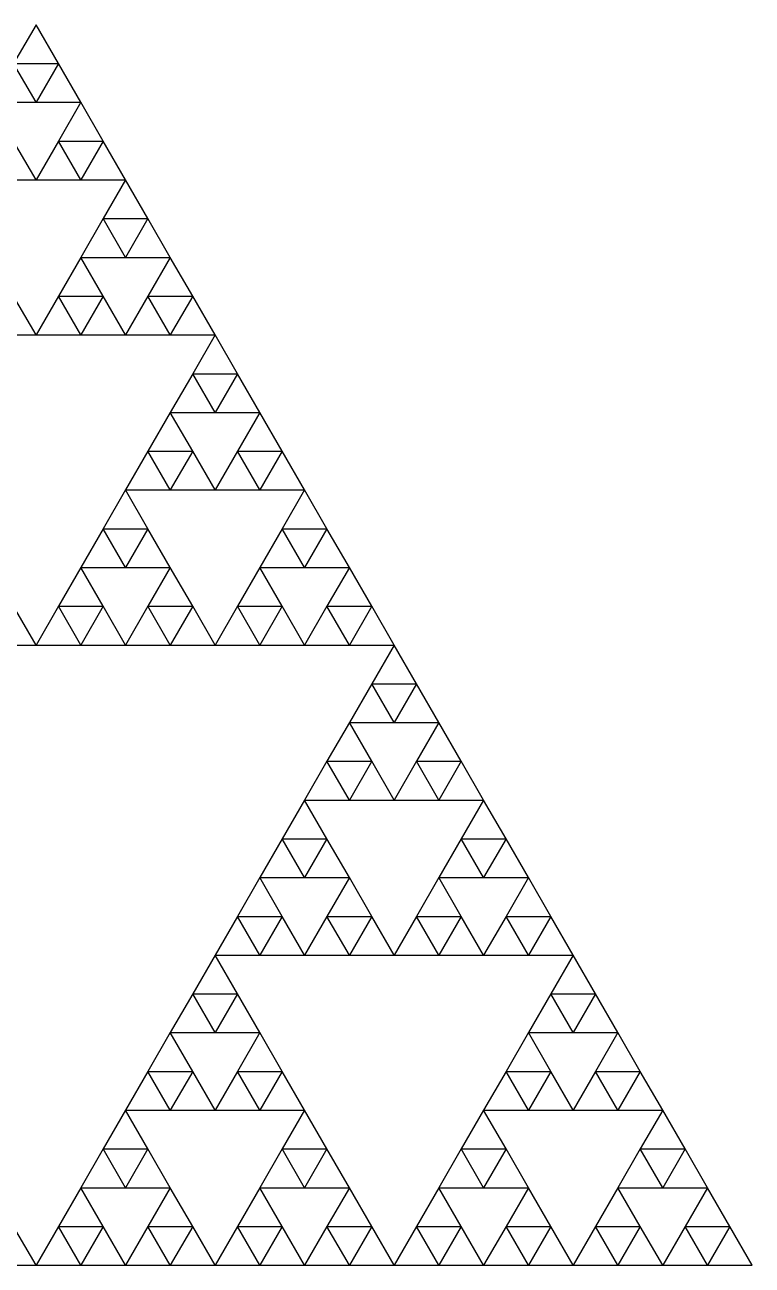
# Model space of a CAD drawing. Header units: metres. Extents: x -50 to 50, y -29 to 58.
# Drawn here: x -37.55 to -34.38, y -12.63 to -7.22 of the extents above; entities that cross this region are included whole.
import ezdxf

# ---------------------------------------------------------------- set-up
doc = ezdxf.new("R2010")
doc.units = ezdxf.units.M

msp = doc.modelspace()

# ---------------------------------------------------------------- linework, layer by layer
for p, q in [((-37.5, -7.21689), (-37.5977, -7.38604)), ((-37.4023, -7.38604), (-37.5, -7.21689)), ((-37.5, -7.55518), (-37.5977, -7.38604)), ((-37.5977, -7.38604), (-37.4023, -7.38604)), ((-37.4023, -7.38604), (-37.5, -7.55518)), ((-37.3047, -7.55518), (-37.4023, -7.38604)), ((-37.6953, -7.55518), (-37.5, -7.55518)), ((-37.5, -7.55518), (-37.3047, -7.55518)), ((-37.3047, -7.55518), (-37.4023, -7.72432)), ((-37.207, -7.72432), (-37.3047, -7.55518)), ((-37.5, -7.89347), (-37.5977, -7.72432)), ((-37.4023, -7.72432), (-37.5, -7.89347)), ((-37.3047, -7.89347), (-37.4023, -7.72432)), ((-37.4023, -7.72432), (-37.207, -7.72432)), ((-37.207, -7.72432), (-37.3047, -7.89347)), ((-37.1094, -7.89347), (-37.207, -7.72432)), ((-37.6953, -7.89347), (-37.5, -7.89347)), ((-37.5, -7.89347), (-37.3047, -7.89347)), ((-37.3047, -7.89347), (-37.1094, -7.89347)), ((-37.1094, -7.89347), (-37.207, -8.06261)), ((-37.0117, -8.06261), (-37.1094, -7.89347)), ((-37.207, -8.06261), (-37.3047, -8.23176)), ((-37.1094, -8.23176), (-37.207, -8.06261)), ((-37.207, -8.06261), (-37.0117, -8.06261)), ((-37.0117, -8.06261), (-37.1094, -8.23176)), ((-36.9141, -8.23176), (-37.0117, -8.06261)), ((-37.3047, -8.23176), (-37.4023, -8.4009)), ((-37.207, -8.4009), (-37.3047, -8.23176)), ((-37.3047, -8.23176), (-37.1094, -8.23176)), ((-37.1094, -8.23176), (-36.9141, -8.23176)), ((-36.9141, -8.23176), (-37.0117, -8.4009)), ((-36.8164, -8.4009), (-36.9141, -8.23176)), ((-37.5, -8.57004), (-37.5977, -8.4009)), ((-37.4023, -8.4009), (-37.5, -8.57004)), ((-37.3047, -8.57004), (-37.4023, -8.4009)), ((-37.4023, -8.4009), (-37.207, -8.4009)), ((-37.207, -8.4009), (-37.3047, -8.57004)), ((-37.1094, -8.57004), (-37.207, -8.4009)), ((-37.0117, -8.4009), (-37.1094, -8.57004)), ((-36.9141, -8.57004), (-37.0117, -8.4009)), ((-37.0117, -8.4009), (-36.8164, -8.4009)), ((-36.8164, -8.4009), (-36.9141, -8.57004)), ((-36.7188, -8.57004), (-36.8164, -8.4009)), ((-37.6953, -8.57004), (-37.5, -8.57004)), ((-37.5, -8.57004), (-37.3047, -8.57004)), ((-37.3047, -8.57004), (-37.1094, -8.57004)), ((-37.1094, -8.57004), (-36.9141, -8.57004)), ((-36.9141, -8.57004), (-36.7188, -8.57004)), ((-36.7188, -8.57006), (-36.8164, -8.7392)), ((-36.6211, -8.7392), (-36.7188, -8.57006)), ((-36.8164, -8.7392), (-36.9141, -8.90835)), ((-36.7188, -8.90835), (-36.8164, -8.7392)), ((-36.8164, -8.7392), (-36.6211, -8.7392)), ((-36.6211, -8.7392), (-36.7188, -8.90835)), ((-36.5234, -8.90835), (-36.6211, -8.7392)), ((-36.9141, -8.90835), (-37.0117, -9.07749)), ((-36.8164, -9.07749), (-36.9141, -8.90835)), ((-36.9141, -8.90835), (-36.7188, -8.90835)), ((-36.7188, -8.90835), (-36.5234, -8.90835)), ((-36.5234, -8.90835), (-36.6211, -9.07749)), ((-36.4258, -9.07749), (-36.5234, -8.90835)), ((-37.0117, -9.07749), (-37.1094, -9.24663)), ((-36.9141, -9.24663), (-37.0117, -9.07749)), ((-37.0117, -9.07749), (-36.8164, -9.07749)), ((-36.8164, -9.07749), (-36.9141, -9.24663)), ((-36.7188, -9.24663), (-36.8164, -9.07749)), ((-36.6211, -9.07749), (-36.7188, -9.24663)), ((-36.5234, -9.24663), (-36.6211, -9.07749)), ((-36.6211, -9.07749), (-36.4258, -9.07749)), ((-36.4258, -9.07749), (-36.5234, -9.24663)), ((-36.3281, -9.24663), (-36.4258, -9.07749)), ((-37.1094, -9.24663), (-37.207, -9.41578)), ((-37.0117, -9.41578), (-37.1094, -9.24663)), ((-37.1094, -9.24663), (-36.9141, -9.24663)), ((-36.9141, -9.24663), (-36.7188, -9.24663)), ((-36.7188, -9.24663), (-36.5234, -9.24663)), ((-36.5234, -9.24663), (-36.3281, -9.24663)), ((-36.3281, -9.24663), (-36.4258, -9.41578)), ((-36.2305, -9.41578), (-36.3281, -9.24663)), ((-37.207, -9.41578), (-37.3047, -9.58492)), ((-37.1094, -9.58492), (-37.207, -9.41578)), ((-37.207, -9.41578), (-37.0117, -9.41578)), ((-37.0117, -9.41578), (-37.1094, -9.58492)), ((-36.9141, -9.58492), (-37.0117, -9.41578)), ((-36.4258, -9.41578), (-36.5234, -9.58492)), ((-36.3281, -9.58492), (-36.4258, -9.41578)), ((-36.4258, -9.41578), (-36.2305, -9.41578)), ((-36.2305, -9.41578), (-36.3281, -9.58492)), ((-36.1328, -9.58492), (-36.2305, -9.41578)), ((-37.3047, -9.58492), (-37.4023, -9.75406)), ((-37.207, -9.75406), (-37.3047, -9.58492)), ((-37.3047, -9.58492), (-37.1094, -9.58492)), ((-37.1094, -9.58492), (-36.9141, -9.58492)), ((-36.9141, -9.58492), (-37.0117, -9.75406)), ((-36.8164, -9.75406), (-36.9141, -9.58492)), ((-36.5234, -9.58492), (-36.6211, -9.75406)), ((-36.4258, -9.75406), (-36.5234, -9.58492)), ((-36.5234, -9.58492), (-36.3281, -9.58492)), ((-36.3281, -9.58492), (-36.1328, -9.58492)), ((-36.1328, -9.58492), (-36.2305, -9.75406)), ((-36.0352, -9.75406), (-36.1328, -9.58492)), ((-37.5, -9.92321), (-37.5977, -9.75406)), ((-37.4023, -9.75406), (-37.5, -9.92321)), ((-37.3047, -9.92321), (-37.4023, -9.75406)), ((-37.4023, -9.75406), (-37.207, -9.75406)), ((-37.207, -9.75406), (-37.3047, -9.92321)), ((-37.1094, -9.92321), (-37.207, -9.75406)), ((-37.0117, -9.75406), (-37.1094, -9.92321)), ((-36.9141, -9.92321), (-37.0117, -9.75406)), ((-37.0117, -9.75406), (-36.8164, -9.75406)), ((-36.8164, -9.75406), (-36.9141, -9.92321)), ((-36.7188, -9.92321), (-36.8164, -9.75406)), ((-36.6211, -9.75406), (-36.7188, -9.92321)), ((-36.5234, -9.92321), (-36.6211, -9.75406)), ((-36.6211, -9.75406), (-36.4258, -9.75406)), ((-36.4258, -9.75406), (-36.5234, -9.92321)), ((-36.3281, -9.92321), (-36.4258, -9.75406)), ((-36.2305, -9.75406), (-36.3281, -9.92321)), ((-36.1328, -9.92321), (-36.2305, -9.75406)), ((-36.2305, -9.75406), (-36.0352, -9.75406)), ((-36.0352, -9.75406), (-36.1328, -9.92321)), ((-35.9375, -9.92321), (-36.0352, -9.75406)), ((-37.6953, -9.92321), (-37.5, -9.92321)), ((-37.5, -9.92321), (-37.3047, -9.92321)), ((-37.3047, -9.92321), (-37.1094, -9.92321)), ((-37.1094, -9.92321), (-36.9141, -9.92321)), ((-36.9141, -9.92321), (-36.7188, -9.92321)), ((-36.7188, -9.92321), (-36.5234, -9.92321)), ((-36.5234, -9.92321), (-36.3281, -9.92321)), ((-36.3281, -9.92321), (-36.1328, -9.92321)), ((-36.1328, -9.92321), (-35.9375, -9.92321)), ((-35.9375, -9.92322), (-36.0352, -10.0924)), ((-35.8398, -10.0924), (-35.9375, -9.92322)), ((-36.0352, -10.0924), (-36.1328, -10.2615)), ((-35.9375, -10.2615), (-36.0352, -10.0924)), ((-36.0352, -10.0924), (-35.8398, -10.0924)), ((-35.8398, -10.0924), (-35.9375, -10.2615)), ((-35.7422, -10.2615), (-35.8398, -10.0924)), ((-36.1328, -10.2615), (-36.2305, -10.4307)), ((-36.0352, -10.4307), (-36.1328, -10.2615)), ((-36.1328, -10.2615), (-35.9375, -10.2615)), ((-35.9375, -10.2615), (-35.7422, -10.2615)), ((-35.7422, -10.2615), (-35.8398, -10.4307)), ((-35.6445, -10.4307), (-35.7422, -10.2615)), ((-36.2305, -10.4307), (-36.3281, -10.5998)), ((-36.1328, -10.5998), (-36.2305, -10.4307)), ((-36.2305, -10.4307), (-36.0352, -10.4307)), ((-36.0352, -10.4307), (-36.1328, -10.5998)), ((-35.9375, -10.5998), (-36.0352, -10.4307)), ((-35.8398, -10.4307), (-35.9375, -10.5998)), ((-35.7422, -10.5998), (-35.8398, -10.4307)), ((-35.8398, -10.4307), (-35.6445, -10.4307)), ((-35.6445, -10.4307), (-35.7422, -10.5998)), ((-35.5469, -10.5998), (-35.6445, -10.4307)), ((-36.3281, -10.5998), (-36.4258, -10.7689)), ((-36.2305, -10.7689), (-36.3281, -10.5998)), ((-36.3281, -10.5998), (-36.1328, -10.5998)), ((-36.1328, -10.5998), (-35.9375, -10.5998)), ((-35.9375, -10.5998), (-35.7422, -10.5998)), ((-35.7422, -10.5998), (-35.5469, -10.5998)), ((-35.5469, -10.5998), (-35.6445, -10.7689)), ((-35.4492, -10.7689), (-35.5469, -10.5998)), ((-36.4258, -10.7689), (-36.5234, -10.9381)), ((-36.3281, -10.9381), (-36.4258, -10.7689)), ((-36.4258, -10.7689), (-36.2305, -10.7689)), ((-36.2305, -10.7689), (-36.3281, -10.9381)), ((-36.1328, -10.9381), (-36.2305, -10.7689)), ((-35.6445, -10.7689), (-35.7422, -10.9381)), ((-35.5469, -10.9381), (-35.6445, -10.7689)), ((-35.6445, -10.7689), (-35.4492, -10.7689)), ((-35.4492, -10.7689), (-35.5469, -10.9381)), ((-35.3516, -10.9381), (-35.4492, -10.7689)), ((-36.5234, -10.9381), (-36.6211, -11.1072)), ((-36.4258, -11.1072), (-36.5234, -10.9381)), ((-36.5234, -10.9381), (-36.3281, -10.9381)), ((-36.3281, -10.9381), (-36.1328, -10.9381)), ((-36.1328, -10.9381), (-36.2305, -11.1072)), ((-36.0352, -11.1072), (-36.1328, -10.9381)), ((-35.7422, -10.9381), (-35.8398, -11.1072)), ((-35.6445, -11.1072), (-35.7422, -10.9381)), ((-35.7422, -10.9381), (-35.5469, -10.9381)), ((-35.5469, -10.9381), (-35.3516, -10.9381)), ((-35.3516, -10.9381), (-35.4492, -11.1072)), ((-35.2539, -11.1072), (-35.3516, -10.9381)), ((-36.6211, -11.1072), (-36.7188, -11.2764)), ((-36.5234, -11.2764), (-36.6211, -11.1072)), ((-36.6211, -11.1072), (-36.4258, -11.1072)), ((-36.4258, -11.1072), (-36.5234, -11.2764)), ((-36.3281, -11.2764), (-36.4258, -11.1072)), ((-36.2305, -11.1072), (-36.3281, -11.2764)), ((-36.1328, -11.2764), (-36.2305, -11.1072)), ((-36.2305, -11.1072), (-36.0352, -11.1072)), ((-36.0352, -11.1072), (-36.1328, -11.2764)), ((-35.9375, -11.2764), (-36.0352, -11.1072)), ((-35.8398, -11.1072), (-35.9375, -11.2764)), ((-35.7422, -11.2764), (-35.8398, -11.1072)), ((-35.8398, -11.1072), (-35.6445, -11.1072)), ((-35.6445, -11.1072), (-35.7422, -11.2764)), ((-35.5469, -11.2764), (-35.6445, -11.1072)), ((-35.4492, -11.1072), (-35.5469, -11.2764)), ((-35.3516, -11.2764), (-35.4492, -11.1072)), ((-35.4492, -11.1072), (-35.2539, -11.1072)), ((-35.2539, -11.1072), (-35.3516, -11.2764)), ((-35.1562, -11.2764), (-35.2539, -11.1072)), ((-36.7188, -11.2764), (-36.8164, -11.4455)), ((-36.6211, -11.4455), (-36.7188, -11.2764)), ((-36.7188, -11.2764), (-36.5234, -11.2764)), ((-36.5234, -11.2764), (-36.3281, -11.2764)), ((-36.3281, -11.2764), (-36.1328, -11.2764)), ((-36.1328, -11.2764), (-35.9375, -11.2764)), ((-35.9375, -11.2764), (-35.7422, -11.2764)), ((-35.7422, -11.2764), (-35.5469, -11.2764)), ((-35.5469, -11.2764), (-35.3516, -11.2764)), ((-35.3516, -11.2764), (-35.1562, -11.2764)), ((-35.1562, -11.2764), (-35.2539, -11.4455)), ((-35.0586, -11.4455), (-35.1562, -11.2764)), ((-36.8164, -11.4455), (-36.9141, -11.6147)), ((-36.7188, -11.6147), (-36.8164, -11.4455)), ((-36.8164, -11.4455), (-36.6211, -11.4455)), ((-36.6211, -11.4455), (-36.7188, -11.6147)), ((-36.5234, -11.6147), (-36.6211, -11.4455)), ((-35.2539, -11.4455), (-35.3516, -11.6147)), ((-35.1562, -11.6147), (-35.2539, -11.4455)), ((-35.2539, -11.4455), (-35.0586, -11.4455)), ((-35.0586, -11.4455), (-35.1562, -11.6147)), ((-34.9609, -11.6147), (-35.0586, -11.4455)), ((-36.9141, -11.6147), (-37.0117, -11.7838)), ((-36.8164, -11.7838), (-36.9141, -11.6147)), ((-36.9141, -11.6147), (-36.7188, -11.6147)), ((-36.7188, -11.6147), (-36.5234, -11.6147)), ((-36.5234, -11.6147), (-36.6211, -11.7838)), ((-36.4258, -11.7838), (-36.5234, -11.6147)), ((-35.3516, -11.6147), (-35.4492, -11.7838)), ((-35.2539, -11.7838), (-35.3516, -11.6147)), ((-35.3516, -11.6147), (-35.1562, -11.6147)), ((-35.1562, -11.6147), (-34.9609, -11.6147)), ((-34.9609, -11.6147), (-35.0586, -11.7838)), ((-34.8633, -11.7838), (-34.9609, -11.6147)), ((-37.0117, -11.7838), (-37.1094, -11.953)), ((-36.9141, -11.953), (-37.0117, -11.7838)), ((-37.0117, -11.7838), (-36.8164, -11.7838)), ((-36.8164, -11.7838), (-36.9141, -11.953)), ((-36.7188, -11.953), (-36.8164, -11.7838)), ((-36.6211, -11.7838), (-36.7188, -11.953)), ((-36.5234, -11.953), (-36.6211, -11.7838)), ((-36.6211, -11.7838), (-36.4258, -11.7838)), ((-36.4258, -11.7838), (-36.5234, -11.953)), ((-36.3281, -11.953), (-36.4258, -11.7838)), ((-35.4492, -11.7838), (-35.5469, -11.953)), ((-35.3516, -11.953), (-35.4492, -11.7838)), ((-35.4492, -11.7838), (-35.2539, -11.7838)), ((-35.2539, -11.7838), (-35.3516, -11.953)), ((-35.1562, -11.953), (-35.2539, -11.7838)), ((-35.0586, -11.7838), (-35.1562, -11.953)), ((-34.9609, -11.953), (-35.0586, -11.7838)), ((-35.0586, -11.7838), (-34.8633, -11.7838)), ((-34.8633, -11.7838), (-34.9609, -11.953)), ((-34.7656, -11.953), (-34.8633, -11.7838)), ((-37.1094, -11.953), (-37.207, -12.1221)), ((-37.0117, -12.1221), (-37.1094, -11.953)), ((-37.1094, -11.953), (-36.9141, -11.953)), ((-36.9141, -11.953), (-36.7188, -11.953)), ((-36.7188, -11.953), (-36.5234, -11.953)), ((-36.5234, -11.953), (-36.3281, -11.953)), ((-36.3281, -11.953), (-36.4258, -12.1221)), ((-36.2305, -12.1221), (-36.3281, -11.953)), ((-35.5469, -11.953), (-35.6445, -12.1221)), ((-35.4492, -12.1221), (-35.5469, -11.953)), ((-35.5469, -11.953), (-35.3516, -11.953)), ((-35.3516, -11.953), (-35.1562, -11.953)), ((-35.1562, -11.953), (-34.9609, -11.953)), ((-34.9609, -11.953), (-34.7656, -11.953)), ((-34.7656, -11.953), (-34.8633, -12.1221)), ((-34.668, -12.1221), (-34.7656, -11.953)), ((-37.207, -12.1221), (-37.3047, -12.2913)), ((-37.1094, -12.2913), (-37.207, -12.1221)), ((-37.207, -12.1221), (-37.0117, -12.1221)), ((-37.0117, -12.1221), (-37.1094, -12.2913)), ((-36.9141, -12.2913), (-37.0117, -12.1221)), ((-36.4258, -12.1221), (-36.5234, -12.2913)), ((-36.3281, -12.2913), (-36.4258, -12.1221)), ((-36.4258, -12.1221), (-36.2305, -12.1221)), ((-36.2305, -12.1221), (-36.3281, -12.2913)), ((-36.1328, -12.2913), (-36.2305, -12.1221)), ((-35.6445, -12.1221), (-35.7422, -12.2913)), ((-35.5469, -12.2913), (-35.6445, -12.1221)), ((-35.6445, -12.1221), (-35.4492, -12.1221)), ((-35.4492, -12.1221), (-35.5469, -12.2913)), ((-35.3516, -12.2913), (-35.4492, -12.1221)), ((-34.8633, -12.1221), (-34.9609, -12.2913)), ((-34.7656, -12.2913), (-34.8633, -12.1221)), ((-34.8633, -12.1221), (-34.668, -12.1221)), ((-34.668, -12.1221), (-34.7656, -12.2913)), ((-34.5703, -12.2913), (-34.668, -12.1221)), ((-37.3047, -12.2913), (-37.4023, -12.4604)), ((-37.207, -12.4604), (-37.3047, -12.2913)), ((-37.3047, -12.2913), (-37.1094, -12.2913)), ((-37.1094, -12.2913), (-36.9141, -12.2913)), ((-36.9141, -12.2913), (-37.0117, -12.4604)), ((-36.8164, -12.4604), (-36.9141, -12.2913)), ((-36.5234, -12.2913), (-36.6211, -12.4604)), ((-36.4258, -12.4604), (-36.5234, -12.2913)), ((-36.5234, -12.2913), (-36.3281, -12.2913)), ((-36.3281, -12.2913), (-36.1328, -12.2913)), ((-36.1328, -12.2913), (-36.2305, -12.4604)), ((-36.0352, -12.4604), (-36.1328, -12.2913)), ((-35.7422, -12.2913), (-35.8398, -12.4604)), ((-35.6445, -12.4604), (-35.7422, -12.2913)), ((-35.7422, -12.2913), (-35.5469, -12.2913)), ((-35.5469, -12.2913), (-35.3516, -12.2913)), ((-35.3516, -12.2913), (-35.4492, -12.4604)), ((-35.2539, -12.4604), (-35.3516, -12.2913)), ((-34.9609, -12.2913), (-35.0586, -12.4604)), ((-34.8633, -12.4604), (-34.9609, -12.2913)), ((-34.9609, -12.2913), (-34.7656, -12.2913)), ((-34.7656, -12.2913), (-34.5703, -12.2913)), ((-34.5703, -12.2913), (-34.668, -12.4604)), ((-34.4727, -12.4604), (-34.5703, -12.2913)), ((-37.5, -12.6295), (-37.5977, -12.4604)), ((-37.4023, -12.4604), (-37.5, -12.6295)), ((-37.3047, -12.6295), (-37.4023, -12.4604)), ((-37.4023, -12.4604), (-37.207, -12.4604)), ((-37.207, -12.4604), (-37.3047, -12.6295)), ((-37.1094, -12.6295), (-37.207, -12.4604)), ((-37.0117, -12.4604), (-37.1094, -12.6295)), ((-36.9141, -12.6295), (-37.0117, -12.4604)), ((-37.0117, -12.4604), (-36.8164, -12.4604)), ((-36.8164, -12.4604), (-36.9141, -12.6295)), ((-36.7188, -12.6295), (-36.8164, -12.4604)), ((-36.6211, -12.4604), (-36.7188, -12.6295)), ((-36.5234, -12.6295), (-36.6211, -12.4604)), ((-36.6211, -12.4604), (-36.4258, -12.4604)), ((-36.4258, -12.4604), (-36.5234, -12.6295)), ((-36.3281, -12.6295), (-36.4258, -12.4604)), ((-36.2305, -12.4604), (-36.3281, -12.6295)), ((-36.1328, -12.6295), (-36.2305, -12.4604)), ((-36.2305, -12.4604), (-36.0352, -12.4604)), ((-36.0352, -12.4604), (-36.1328, -12.6295)), ((-35.9375, -12.6295), (-36.0352, -12.4604)), ((-35.8398, -12.4604), (-35.9375, -12.6295)), ((-35.7422, -12.6295), (-35.8398, -12.4604)), ((-35.8398, -12.4604), (-35.6445, -12.4604)), ((-35.6445, -12.4604), (-35.7422, -12.6295)), ((-35.5469, -12.6295), (-35.6445, -12.4604)), ((-35.4492, -12.4604), (-35.5469, -12.6295)), ((-35.3516, -12.6295), (-35.4492, -12.4604)), ((-35.4492, -12.4604), (-35.2539, -12.4604)), ((-35.2539, -12.4604), (-35.3516, -12.6295)), ((-35.1562, -12.6295), (-35.2539, -12.4604)), ((-35.0586, -12.4604), (-35.1562, -12.6295)), ((-34.9609, -12.6295), (-35.0586, -12.4604)), ((-35.0586, -12.4604), (-34.8633, -12.4604)), ((-34.8633, -12.4604), (-34.9609, -12.6295)), ((-34.7656, -12.6295), (-34.8633, -12.4604)), ((-34.668, -12.4604), (-34.7656, -12.6295)), ((-34.5703, -12.6295), (-34.668, -12.4604)), ((-34.668, -12.4604), (-34.4727, -12.4604)), ((-34.4727, -12.4604), (-34.5703, -12.6295)), ((-34.375, -12.6295), (-34.4727, -12.4604)), ((-37.6953, -12.6295), (-37.5, -12.6295)), ((-37.5, -12.6295), (-37.3047, -12.6295)), ((-37.3047, -12.6295), (-37.1094, -12.6295)), ((-37.1094, -12.6295), (-36.9141, -12.6295)), ((-36.9141, -12.6295), (-36.7188, -12.6295)), ((-36.7188, -12.6295), (-36.5234, -12.6295)), ((-36.5234, -12.6295), (-36.3281, -12.6295)), ((-36.3281, -12.6295), (-36.1328, -12.6295)), ((-36.1328, -12.6295), (-35.9375, -12.6295)), ((-35.9375, -12.6295), (-35.7422, -12.6295)), ((-35.7422, -12.6295), (-35.5469, -12.6295)), ((-35.5469, -12.6295), (-35.3516, -12.6295)), ((-35.3516, -12.6295), (-35.1562, -12.6295)), ((-35.1562, -12.6295), (-34.9609, -12.6295)), ((-34.9609, -12.6295), (-34.7656, -12.6295)), ((-34.7656, -12.6295), (-34.5703, -12.6295)), ((-34.5703, -12.6295), (-34.375, -12.6295))]:
    msp.add_line(p, q)

doc.saveas('drawing.dxf')
